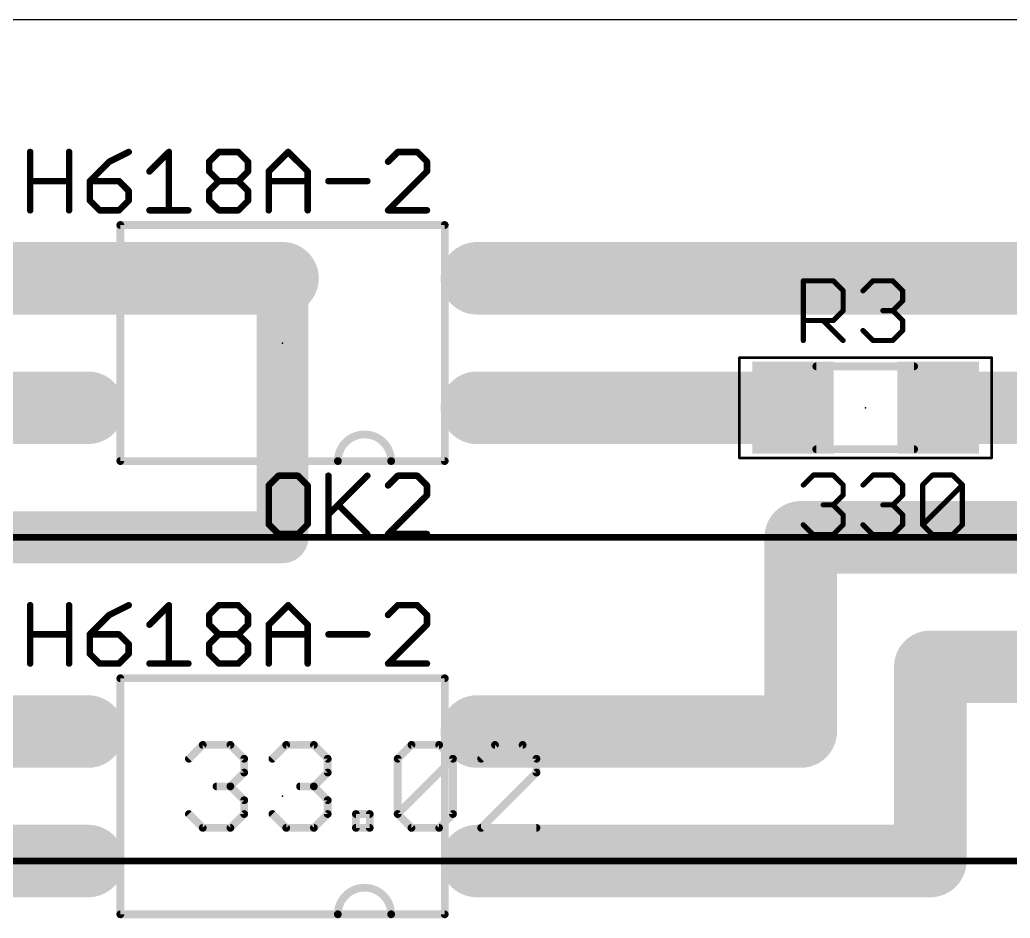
# Model space of a CAD drawing. Extents: x 33.6 to 100.8, y -0.7 to 30.2.
# Drawn here: x 46.92 to 66.34, y 9.04 to 26.66 of the extents above; entities that cross this region are included whole.
import ezdxf

# ---------------------------------------------------------------- set-up
doc = ezdxf.new("R2010")
doc.units = 0
for name, color, linetype in [('1', 14, 'CONTINUOUS'), ('16', 174, 'CONTINUOUS'), ('17', 94, 'CONTINUOUS'), ('20', 178, 'CONTINUOUS'), ('21', 250, 'CONTINUOUS'), ('23', 178, 'CONTINUOUS'), ('25', 250, 'CONTINUOUS'), ('27', 250, 'CONTINUOUS'), ('39', 14, 'CONTINUOUS'), ('51', 250, 'CONTINUOUS')]:
    doc.layers.add(name, color=color, linetype=linetype)

# ---------------------------------------------------------------- blocks, each defined once
blk = doc.blocks.new('RECT')
blk.add_solid([(-0.5, -0.5), (0.5, -0.5), (-0.5, 0.5), (0.5, 0.5)])
blk = doc.blocks.new('ROUNDP')
at = {"const_width": 0.5}
blk.add_lwpolyline([(0, -0.25, 1), (0, 0.25, 1), (0, -0.25)], format="xyb", dxfattribs=at)

msp = doc.modelspace()

# ---------------------------------------------------------------- linework, layer by layer
at = {"layer": '1'}
for points, const_width in [([(48.26, 21.59), (41.91, 21.59)], 1.4224), ([(48.26, 21.59), (52.07, 21.59)], 1.4224), ([(55.88, 21.59), (69.85, 21.59)], 1.4224), ([(52.07, 16.51), (52.07, 21.59)], 1.016), ([(48.26, 19.05), (41.91, 19.05)], 1.4224), ([(55.88, 19.05), (62.078, 19.05)], 1.4224), ([(64.922, 19.05), (72.39, 19.05)], 1.4224), ([(62.23, 12.7), (62.23, 16.51)], 1.4224), ([(62.23, 16.51), (74.93, 16.51)], 1.4224), ([(45.72, 16.51), (52.07, 16.51)], 1.016), ([(64.77, 10.16), (64.77, 13.97)], 1.4224), ([(64.77, 13.97), (74.778, 13.97)], 1.4224), ([(48.26, 12.7), (44.45, 12.7)], 1.4224), ([(55.88, 12.7), (62.23, 12.7)], 1.4224), ([(50.2341, 12.1665), (50.5053, 12.4377)], 0.1524), ([(50.5053, 12.4377), (51.0476, 12.4377)], 0.1524), ([(51.0476, 12.4377), (51.3188, 12.1665)], 0.1524), ([(51.8713, 12.1665), (52.1424, 12.4377)], 0.1524), ([(52.1424, 12.4377), (52.6848, 12.4377)], 0.1524), ([(52.6848, 12.4377), (52.9559, 12.1665)], 0.1524), ([(54.327, 12.1665), (54.5982, 12.4377)], 0.1524), ([(54.5982, 12.4377), (55.1405, 12.4377)], 0.1524), ([(55.1405, 12.4377), (55.4117, 12.1665)], 0.1524), ([(56.2353, 12.4377), (55.9642, 12.1665)], 0.1524), ([(56.7777, 12.4377), (56.2353, 12.4377)], 0.1524), ([(57.0488, 12.1665), (56.7777, 12.4377)], 0.1524), ([(51.3188, 12.1665), (51.3188, 11.8954)], 0.1524), ([(52.9559, 12.1665), (52.9559, 11.8954)], 0.1524), ([(54.327, 11.0819), (54.327, 12.1665)], 0.1524), ([(54.327, 11.0819), (55.4117, 12.1665)], 0.1524), ([(55.4117, 12.1665), (55.4117, 11.0819)], 0.1524), ([(57.0488, 11.8954), (57.0488, 12.1665)], 0.1524), ([(51.3188, 11.8954), (51.0476, 11.6242)], 0.1524), ([(52.9559, 11.8954), (52.6848, 11.6242)], 0.1524), ([(55.9642, 10.8107), (57.0488, 11.8954)], 0.1524), ([(51.0476, 11.6242), (50.7765, 11.6242)], 0.1524), ([(51.0476, 11.6242), (51.3188, 11.353)], 0.1524), ([(52.6848, 11.6242), (52.4136, 11.6242)], 0.1524), ([(52.6848, 11.6242), (52.9559, 11.353)], 0.1524), ([(51.3188, 11.353), (51.3188, 11.0819)], 0.1524), ([(52.9559, 11.353), (52.9559, 11.0819)], 0.1524), ([(50.5053, 10.8107), (50.2341, 11.0819)], 0.1524), ([(51.3188, 11.0819), (51.0476, 10.8107)], 0.1524), ([(52.1424, 10.8107), (51.8713, 11.0819)], 0.1524), ([(52.9559, 11.0819), (52.6848, 10.8107)], 0.1524), ([(53.5084, 10.8107), (53.5084, 11.0819)], 0.1524), ([(53.5084, 11.0819), (53.7796, 11.0819)], 0.1524), ([(53.7796, 11.0819), (53.7796, 10.8107)], 0.1524), ([(54.5982, 10.8107), (54.327, 11.0819)], 0.1524), ([(55.4117, 11.0819), (55.1405, 10.8107)], 0.1524), ([(51.0476, 10.8107), (50.5053, 10.8107)], 0.1524), ([(52.6848, 10.8107), (52.1424, 10.8107)], 0.1524), ([(53.7796, 10.8107), (53.5084, 10.8107)], 0.1524), ([(55.1405, 10.8107), (54.5982, 10.8107)], 0.1524), ([(57.0488, 10.8107), (55.9642, 10.8107)], 0.1524), ([(48.26, 10.16), (41.91, 10.16)], 1.4224), ([(55.88, 10.16), (64.77, 10.16)], 1.4224), ([(36.895, 10.16), (69.785, 10.16)], 0.13)]:
    msp.add_lwpolyline(points, dxfattribs=dict(at, const_width=const_width))
for points, const_width in [([(48.26, 21.9456, 1), (48.26, 21.2344)], 0.7112), ([(48.26, 21.2344, 1), (48.26, 21.9456)], 0.7112), ([(52.07, 21.2344, 1), (52.07, 21.9456)], 0.7112), ([(55.88, 21.9456, 1), (55.88, 21.2344)], 0.7112), ([(52.324, 21.59, 1), (51.816, 21.59)], 0.508), ([(48.26, 18.6944, 1), (48.26, 19.4056)], 0.7112), ([(55.88, 19.4056, 1), (55.88, 18.6944)], 0.7112), ([(62.078, 18.6944, 1), (62.078, 19.4056)], 0.7112), ([(64.922, 19.4056, 1), (64.922, 18.6944)], 0.7112), ([(62.5856, 16.51, 1), (61.8744, 16.51)], 0.7112), ([(62.23, 16.8656, 1), (62.23, 16.1544)], 0.7112), ([(52.07, 16.256, 1), (52.07, 16.764)], 0.508), ([(51.816, 16.51, 1), (52.324, 16.51)], 0.508), ([(65.1256, 13.97, 1), (64.4144, 13.97)], 0.7112), ([(64.77, 14.3256, 1), (64.77, 13.6144)], 0.7112), ([(48.26, 12.3444, 1), (48.26, 13.0556)], 0.7112), ([(55.88, 13.0556, 1), (55.88, 12.3444)], 0.7112), ([(62.23, 12.3444, 1), (62.23, 13.0556)], 0.7112), ([(61.8744, 12.7, 1), (62.5856, 12.7)], 0.7112), ([(50.5053, 12.4758, 1), (50.5053, 12.3996)], 0.0762), ([(50.5322, 12.4107, 1), (50.4783, 12.4646)], 0.0762), ([(51.0746, 12.4646, 1), (51.0207, 12.4107)], 0.0762), ([(51.0476, 12.3996, 1), (51.0476, 12.4758)], 0.0762), ([(52.1424, 12.4758, 1), (52.1424, 12.3996)], 0.0762), ([(52.1694, 12.4107, 1), (52.1155, 12.4646)], 0.0762), ([(52.7117, 12.4646, 1), (52.6578, 12.4107)], 0.0762), ([(52.6848, 12.3996, 1), (52.6848, 12.4758)], 0.0762), ([(54.5982, 12.4758, 1), (54.5982, 12.3996)], 0.0762), ([(54.6251, 12.4107, 1), (54.5712, 12.4646)], 0.0762), ([(55.1675, 12.4646, 1), (55.1136, 12.4107)], 0.0762), ([(55.1405, 12.3996, 1), (55.1405, 12.4758)], 0.0762), ([(56.2353, 12.4758, 1), (56.2353, 12.3996)], 0.0762), ([(56.2623, 12.4107, 1), (56.2084, 12.4646)], 0.0762), ([(56.8046, 12.4646, 1), (56.7507, 12.4107)], 0.0762), ([(56.7777, 12.3996, 1), (56.7777, 12.4758)], 0.0762), ([(51.3569, 12.1665, 1), (51.2807, 12.1665)], 0.0762), ([(52.994, 12.1665, 1), (52.9178, 12.1665)], 0.0762), ([(54.3651, 12.1665, 1), (54.2889, 12.1665)], 0.0762), ([(55.4498, 12.1665, 1), (55.3736, 12.1665)], 0.0762), ([(55.4386, 12.1396, 1), (55.3847, 12.1935)], 0.0762), ([(57.0869, 12.1665, 1), (57.0107, 12.1665)], 0.0762), ([(50.2072, 12.1935, 1), (50.2611, 12.1396)], 0.0762), ([(51.2918, 12.1396, 1), (51.3457, 12.1935)], 0.0762), ([(51.8443, 12.1935, 1), (51.8982, 12.1396)], 0.0762), ([(52.929, 12.1396, 1), (52.9829, 12.1935)], 0.0762), ([(54.3001, 12.1935, 1), (54.354, 12.1396)], 0.0762), ([(55.3847, 12.1396, 1), (55.4386, 12.1935)], 0.0762), ([(55.9372, 12.1935, 1), (55.9911, 12.1396)], 0.0762), ([(57.0219, 12.1396, 1), (57.0758, 12.1935)], 0.0762), ([(51.2807, 11.8954, 1), (51.3569, 11.8954)], 0.0762), ([(51.3457, 11.8684, 1), (51.2918, 11.9223)], 0.0762), ([(52.9178, 11.8954, 1), (52.994, 11.8954)], 0.0762), ([(52.9829, 11.8684, 1), (52.929, 11.9223)], 0.0762), ([(57.0107, 11.8954, 1), (57.0869, 11.8954)], 0.0762), ([(57.0758, 11.8684, 1), (57.0219, 11.9223)], 0.0762), ([(50.7765, 11.6623, 1), (50.7765, 11.5861)], 0.0762), ([(51.0746, 11.6511, 1), (51.0207, 11.5973)], 0.0762), ([(51.0207, 11.6511, 1), (51.0746, 11.5973)], 0.0762), ([(51.0476, 11.5861, 1), (51.0476, 11.6623)], 0.0762), ([(52.4136, 11.6623, 1), (52.4136, 11.5861)], 0.0762), ([(52.7117, 11.6511, 1), (52.6578, 11.5973)], 0.0762), ([(52.6578, 11.6511, 1), (52.7117, 11.5973)], 0.0762), ([(52.6848, 11.5861, 1), (52.6848, 11.6623)], 0.0762), ([(51.3569, 11.353, 1), (51.2807, 11.353)], 0.0762), ([(51.2918, 11.3261, 1), (51.3457, 11.38)], 0.0762), ([(52.994, 11.353, 1), (52.9178, 11.353)], 0.0762), ([(52.929, 11.3261, 1), (52.9829, 11.38)], 0.0762), ([(50.2611, 11.1088, 1), (50.2072, 11.0549)], 0.0762), ([(51.2807, 11.0819, 1), (51.3569, 11.0819)], 0.0762), ([(51.3457, 11.0549, 1), (51.2918, 11.1088)], 0.0762), ([(51.8982, 11.1088, 1), (51.8443, 11.0549)], 0.0762), ([(52.9178, 11.0819, 1), (52.994, 11.0819)], 0.0762), ([(52.9829, 11.0549, 1), (52.929, 11.1088)], 0.0762), ([(53.5465, 11.0819, 1), (53.4703, 11.0819)], 0.0762), ([(53.5084, 11.12, 1), (53.5084, 11.0438)], 0.0762), ([(53.8177, 11.0819, 1), (53.7415, 11.0819)], 0.0762), ([(53.7796, 11.0438, 1), (53.7796, 11.12)], 0.0762), ([(54.354, 11.1088, 1), (54.3001, 11.0549)], 0.0762), ([(54.3001, 11.1088, 1), (54.354, 11.0549)], 0.0762), ([(54.2889, 11.0819, 1), (54.3651, 11.0819)], 0.0762), ([(55.3736, 11.0819, 1), (55.4498, 11.0819)], 0.0762), ([(55.4386, 11.0549, 1), (55.3847, 11.1088)], 0.0762), ([(50.5053, 10.8488, 1), (50.5053, 10.7726)], 0.0762), ([(50.4783, 10.7838, 1), (50.5322, 10.8376)], 0.0762), ([(51.0207, 10.8376, 1), (51.0746, 10.7838)], 0.0762), ([(51.0476, 10.7726, 1), (51.0476, 10.8488)], 0.0762), ([(52.1424, 10.8488, 1), (52.1424, 10.7726)], 0.0762), ([(52.1155, 10.7838, 1), (52.1694, 10.8376)], 0.0762), ([(52.6578, 10.8376, 1), (52.7117, 10.7838)], 0.0762), ([(52.6848, 10.7726, 1), (52.6848, 10.8488)], 0.0762), ([(53.5084, 10.8488, 1), (53.5084, 10.7726)], 0.0762), ([(53.7796, 10.7726, 1), (53.7796, 10.8488)], 0.0762), ([(54.5982, 10.8488, 1), (54.5982, 10.7726)], 0.0762), ([(54.5712, 10.7838, 1), (54.6251, 10.8376)], 0.0762), ([(55.1136, 10.8376, 1), (55.1675, 10.7838)], 0.0762), ([(55.1405, 10.7726, 1), (55.1405, 10.8488)], 0.0762), ([(55.9642, 10.8488, 1), (55.9642, 10.7726)], 0.0762), ([(55.9372, 10.8376, 1), (55.9911, 10.7838)], 0.0762), ([(57.0488, 10.7726, 1), (57.0488, 10.8488)], 0.0762), ([(48.26, 9.8044, 1), (48.26, 10.5156)], 0.7112), ([(53.4703, 10.8107, 1), (53.5465, 10.8107)], 0.0762), ([(53.7415, 10.8107, 1), (53.8177, 10.8107)], 0.0762), ([(55.88, 10.5156, 1), (55.88, 9.8044)], 0.7112), ([(64.77, 9.8044, 1), (64.77, 10.5156)], 0.7112), ([(64.4144, 10.16, 1), (65.1256, 10.16)], 0.7112)]:
    msp.add_lwpolyline(points, format="xyb", dxfattribs=dict(at, const_width=const_width))
at = {"layer": '16', "const_width": 0.13}
for points in [[(36.83, 16.51), (81.96, 16.51)], [(36.83, 10.16), (81.96, 10.16)]]:
    msp.add_lwpolyline(points, dxfattribs=at)
at = {"layer": '20'}
msp.add_line((100, 26.66), (34.29, 26.66), dxfattribs=at)
at = {"layer": '21', "const_width": 0.1524}
for points in [[(48.89, 22.635), (55.25, 22.635)], [(48.89, 18.005), (48.89, 22.635)], [(55.25, 22.635), (55.25, 18.005)], [(53.155, 18.005), (48.89, 18.005)], [(54.2, 18.005), (53.155, 18.005)], [(55.25, 18.005), (54.2, 18.005)], [(48.89, 13.745), (55.25, 13.745)], [(48.89, 9.115), (48.89, 13.745)], [(55.25, 13.745), (55.25, 9.115)], [(53.155, 9.115), (48.89, 9.115)], [(54.2, 9.115), (53.155, 9.115)], [(55.25, 9.115), (54.2, 9.115)]]:
    msp.add_lwpolyline(points, dxfattribs=at)
at = {"layer": '21'}
for points, const_width in [([(48.89, 22.6731, 1), (48.89, 22.5969)], 0.0762), ([(48.9281, 22.635, 1), (48.8519, 22.635)], 0.0762), ([(55.2881, 22.635, 1), (55.2119, 22.635)], 0.0762), ([(55.25, 22.5969, 1), (55.25, 22.6731)], 0.0762), ([(54.2, 18.005, 1), (53.155, 18.005)], 0.1524), ([(48.89, 18.0431, 1), (48.89, 17.9669)], 0.0762), ([(53.155, 18.0431, 1), (53.155, 17.9669)], 0.0762), ([(53.155, 17.9669, 1), (53.155, 18.0431)], 0.0762), ([(54.2, 18.0431, 1), (54.2, 17.9669)], 0.0762), ([(54.2, 17.9669, 1), (54.2, 18.0431)], 0.0762), ([(55.25, 17.9669, 1), (55.25, 18.0431)], 0.0762), ([(48.8519, 18.005, 1), (48.9281, 18.005)], 0.0762), ([(53.1169, 18.005, 1), (53.1931, 18.005)], 0.0762), ([(54.1619, 18.005, 1), (54.2381, 18.005)], 0.0762), ([(55.2119, 18.005, 1), (55.2881, 18.005)], 0.0762), ([(48.89, 13.7831, 1), (48.89, 13.7069)], 0.0762), ([(48.9281, 13.745, 1), (48.8519, 13.745)], 0.0762), ([(55.2881, 13.745, 1), (55.2119, 13.745)], 0.0762), ([(55.25, 13.7069, 1), (55.25, 13.7831)], 0.0762), ([(54.2, 9.115, 1), (53.155, 9.115)], 0.1524), ([(48.89, 9.1531, 1), (48.89, 9.0769)], 0.0762), ([(48.8519, 9.115, 1), (48.9281, 9.115)], 0.0762), ([(53.155, 9.1531, 1), (53.155, 9.0769)], 0.0762), ([(53.1169, 9.115, 1), (53.1931, 9.115)], 0.0762), ([(53.155, 9.0769, 1), (53.155, 9.1531)], 0.0762), ([(54.2, 9.1531, 1), (54.2, 9.0769)], 0.0762), ([(54.1619, 9.115, 1), (54.2381, 9.115)], 0.0762), ([(54.2, 9.0769, 1), (54.2, 9.1531)], 0.0762), ([(55.2119, 9.115, 1), (55.2881, 9.115)], 0.0762), ([(55.25, 9.0769, 1), (55.25, 9.1531)], 0.0762)]:
    msp.add_lwpolyline(points, format="xyb", dxfattribs=dict(at, const_width=const_width))
at = {"layer": '23'}
for p in [(52.07, 20.32), (63.5, 19.05), (52.07, 11.43)]:
    msp.add_point(p, dxfattribs=at)
at = {"layer": '25'}
for points, const_width in [([(62.2808, 20.3708), (62.2808, 21.5402)], 0.1016), ([(62.2808, 21.5402), (62.8655, 21.5402)], 0.1016), ([(62.8655, 21.5402), (63.0604, 21.3453)], 0.1016), ([(63.4502, 21.3453), (63.6451, 21.5402)], 0.1016), ([(63.6451, 21.5402), (64.0349, 21.5402)], 0.1016), ([(64.0349, 21.5402), (64.2298, 21.3453)], 0.1016), ([(63.0604, 21.3453), (63.0604, 20.9555)], 0.1016), ([(64.2298, 21.3453), (64.2298, 21.1504)], 0.1016), ([(64.2298, 21.1504), (64.0349, 20.9555)], 0.1016), ([(63.0604, 20.9555), (62.8655, 20.7606)], 0.1016), ([(64.0349, 20.9555), (63.84, 20.9555)], 0.1016), ([(64.0349, 20.9555), (64.2298, 20.7606)], 0.1016), ([(62.8655, 20.7606), (62.2808, 20.7606)], 0.1016), ([(62.6706, 20.7606), (63.0604, 20.3708)], 0.1016), ([(64.2298, 20.7606), (64.2298, 20.5657)], 0.1016), ([(63.6451, 20.3708), (63.4502, 20.5657)], 0.1016), ([(64.2298, 20.5657), (64.0349, 20.3708)], 0.1016), ([(64.0349, 20.3708), (63.6451, 20.3708)], 0.1016), ([(51.991, 17.7175), (51.8003, 17.5268)], 0.127), ([(52.3723, 17.7175), (51.991, 17.7175)], 0.127), ([(52.563, 17.5268), (52.3723, 17.7175)], 0.127), ([(52.9697, 17.7175), (52.9697, 16.5735)], 0.127), ([(52.9697, 16.9548), (53.7324, 17.7175)], 0.127), ([(54.3298, 17.7175), (54.1391, 17.5268)], 0.127), ([(54.7111, 17.7175), (54.3298, 17.7175)], 0.127), ([(54.9017, 17.5268), (54.7111, 17.7175)], 0.127), ([(51.8003, 17.5268), (51.8003, 16.7642)], 0.127), ([(52.563, 16.7642), (52.563, 17.5268)], 0.127), ([(54.9017, 17.3361), (54.9017, 17.5268)], 0.127), ([(54.1391, 16.5735), (54.9017, 17.3361)], 0.127), ([(53.1604, 17.1455), (53.7324, 16.5735)], 0.127), ([(51.8003, 16.7642), (51.991, 16.5735)], 0.127), ([(52.3723, 16.5735), (52.563, 16.7642)], 0.127), ([(51.991, 16.5735), (52.3723, 16.5735)], 0.127), ([(54.9017, 16.5735), (54.1391, 16.5735)], 0.127)]:
    msp.add_lwpolyline(points, dxfattribs=dict(at, const_width=const_width))
for points, const_width in [([(62.3062, 21.5402, 1), (62.2554, 21.5402)], 0.0508), ([(62.2808, 21.5656, 1), (62.2808, 21.5148)], 0.0508), ([(62.8835, 21.5582, 1), (62.8475, 21.5222)], 0.0508), ([(62.8655, 21.5148, 1), (62.8655, 21.5656)], 0.0508), ([(63.6451, 21.5656, 1), (63.6451, 21.5148)], 0.0508), ([(63.6631, 21.5222, 1), (63.6271, 21.5582)], 0.0508), ([(64.0529, 21.5582, 1), (64.0169, 21.5222)], 0.0508), ([(64.0349, 21.5148, 1), (64.0349, 21.5656)], 0.0508), ([(63.0858, 21.3453, 1), (63.035, 21.3453)], 0.0508), ([(63.0424, 21.3273, 1), (63.0784, 21.3633)], 0.0508), ([(63.4322, 21.3633, 1), (63.4682, 21.3273)], 0.0508), ([(64.2552, 21.3453, 1), (64.2044, 21.3453)], 0.0508), ([(64.2118, 21.3273, 1), (64.2478, 21.3633)], 0.0508), ([(64.2044, 21.1504, 1), (64.2552, 21.1504)], 0.0508), ([(64.2478, 21.1324, 1), (64.2118, 21.1684)], 0.0508), ([(63.035, 20.9555, 1), (63.0858, 20.9555)], 0.0508), ([(63.0784, 20.9375, 1), (63.0424, 20.9735)], 0.0508), ([(63.84, 20.9809, 1), (63.84, 20.9301)], 0.0508), ([(64.0529, 20.9735, 1), (64.0169, 20.9375)], 0.0508), ([(64.0169, 20.9735, 1), (64.0529, 20.9375)], 0.0508), ([(64.0349, 20.9301, 1), (64.0349, 20.9809)], 0.0508), ([(62.2808, 20.786, 1), (62.2808, 20.7352)], 0.0508), ([(62.6886, 20.7786, 1), (62.6526, 20.7426)], 0.0508), ([(62.8475, 20.7786, 1), (62.8835, 20.7426)], 0.0508), ([(62.8655, 20.7352, 1), (62.8655, 20.786)], 0.0508), ([(64.2552, 20.7606, 1), (64.2044, 20.7606)], 0.0508), ([(64.2118, 20.7426, 1), (64.2478, 20.7786)], 0.0508), ([(63.4682, 20.5837, 1), (63.4322, 20.5477)], 0.0508), ([(64.2044, 20.5657, 1), (64.2552, 20.5657)], 0.0508), ([(64.2478, 20.5477, 1), (64.2118, 20.5837)], 0.0508), ([(62.2554, 20.3708, 1), (62.3062, 20.3708)], 0.0508), ([(63.0424, 20.3528, 1), (63.0784, 20.3888)], 0.0508), ([(63.6451, 20.3962, 1), (63.6451, 20.3454)], 0.0508), ([(63.6271, 20.3528, 1), (63.6631, 20.3888)], 0.0508), ([(64.0169, 20.3888, 1), (64.0529, 20.3528)], 0.0508), ([(64.0349, 20.3454, 1), (64.0349, 20.3962)], 0.0508), ([(51.991, 17.7492, 1), (51.991, 17.6857)], 0.0635), ([(52.0134, 17.695, 1), (51.9685, 17.7399)], 0.0635), ([(52.3947, 17.7399, 1), (52.3498, 17.695)], 0.0635), ([(52.3723, 17.6857, 1), (52.3723, 17.7492)], 0.0635), ([(53.0015, 17.7175, 1), (52.938, 17.7175)], 0.0635), ([(53.7548, 17.695, 1), (53.7099, 17.7399)], 0.0635), ([(54.3298, 17.7492, 1), (54.3298, 17.6857)], 0.0635), ([(54.3522, 17.695, 1), (54.3073, 17.7399)], 0.0635), ([(54.7335, 17.7399, 1), (54.6886, 17.695)], 0.0635), ([(54.7111, 17.6857, 1), (54.7111, 17.7492)], 0.0635), ([(51.8321, 17.5268, 1), (51.7686, 17.5268)], 0.0635), ([(51.7779, 17.5493, 1), (51.8228, 17.5044)], 0.0635), ([(52.5947, 17.5268, 1), (52.5312, 17.5268)], 0.0635), ([(52.5405, 17.5044, 1), (52.5854, 17.5493)], 0.0635), ([(54.1166, 17.5493, 1), (54.1615, 17.5044)], 0.0635), ([(54.9335, 17.5268, 1), (54.87, 17.5268)], 0.0635), ([(54.8793, 17.5044, 1), (54.9242, 17.5493)], 0.0635), ([(54.87, 17.3361, 1), (54.9335, 17.3361)], 0.0635), ([(54.9242, 17.3137, 1), (54.8793, 17.3586)], 0.0635), ([(53.1828, 17.1679, 1), (53.1379, 17.123)], 0.0635), ([(52.9472, 16.9773, 1), (52.9922, 16.9324)], 0.0635), ([(51.7686, 16.7642, 1), (51.8321, 16.7642)], 0.0635), ([(51.8228, 16.7866, 1), (51.7779, 16.7417)], 0.0635), ([(52.5312, 16.7642, 1), (52.5947, 16.7642)], 0.0635), ([(52.5854, 16.7417, 1), (52.5405, 16.7866)], 0.0635), ([(51.991, 16.6052, 1), (51.991, 16.5418)], 0.0635), ([(51.9685, 16.551, 1), (52.0134, 16.596)], 0.0635), ([(52.3498, 16.596, 1), (52.3947, 16.551)], 0.0635), ([(52.3723, 16.5418, 1), (52.3723, 16.6052)], 0.0635), ([(52.938, 16.5735, 1), (53.0015, 16.5735)], 0.0635), ([(53.7099, 16.551, 1), (53.7548, 16.596)], 0.0635), ([(54.1166, 16.596, 1), (54.1615, 16.551)], 0.0635), ([(54.1391, 16.6052, 1), (54.1391, 16.5418)], 0.0635), ([(54.9017, 16.5418, 1), (54.9017, 16.6052)], 0.0635)]:
    msp.add_lwpolyline(points, format="xyb", dxfattribs=dict(at, const_width=const_width))
at = {"layer": '27'}
for points, const_width in [([(47.1545, 24.0675, 1), (47.0909, 24.0675)], 0.0635), ([(47.9171, 24.0675, 1), (47.8536, 24.0675)], 0.0635), ([(49.0689, 24.0391, 1), (49.0405, 24.0959)], 0.0635), ([(49.8746, 24.0675, 1), (49.8111, 24.0675)], 0.0635), ([(49.8653, 24.045, 1), (49.8204, 24.0899)], 0.0635), ([(50.8216, 24.0992, 1), (50.8216, 24.0357)], 0.0635), ([(50.844, 24.045, 1), (50.7991, 24.0899)], 0.0635), ([(51.2253, 24.0899, 1), (51.1804, 24.045)], 0.0635), ([(51.2029, 24.0357, 1), (51.2029, 24.0992)], 0.0635), ([(52.2041, 24.0899, 1), (52.1592, 24.045)], 0.0635), ([(52.2041, 24.045, 1), (52.1592, 24.0899)], 0.0635), ([(54.3297, 24.0992, 1), (54.3297, 24.0357)], 0.0635), ([(54.3522, 24.045, 1), (54.3073, 24.0899)], 0.0635), ([(54.7335, 24.0899, 1), (54.6886, 24.045)], 0.0635), ([(54.7111, 24.0357, 1), (54.7111, 24.0992)], 0.0635), ([(48.6592, 23.9052, 1), (48.6876, 23.8484)], 0.0635), ([(48.6959, 23.8544, 1), (48.651, 23.8993)], 0.0635), ([(50.6626, 23.8768, 1), (50.5991, 23.8768)], 0.0635), ([(50.6084, 23.8993, 1), (50.6533, 23.8544)], 0.0635), ([(51.4253, 23.8768, 1), (51.3618, 23.8768)], 0.0635), ([(51.3711, 23.8544, 1), (51.416, 23.8993)], 0.0635), ([(54.1166, 23.8993, 1), (54.1615, 23.8544)], 0.0635), ([(54.9335, 23.8768, 1), (54.87, 23.8768)], 0.0635), ([(54.8793, 23.8544, 1), (54.9242, 23.8993)], 0.0635), ([(49.439, 23.7086, 1), (49.4839, 23.6637)], 0.0635), ([(50.5991, 23.6862, 1), (50.6626, 23.6862)], 0.0635), ([(50.6533, 23.7086, 1), (50.6084, 23.6637)], 0.0635), ([(51.3618, 23.6862, 1), (51.4253, 23.6862)], 0.0635), ([(51.416, 23.6637, 1), (51.3711, 23.7086)], 0.0635), ([(51.832, 23.6862, 1), (51.7685, 23.6862)], 0.0635), ([(51.7778, 23.7086, 1), (51.8227, 23.6637)], 0.0635), ([(52.5947, 23.6862, 1), (52.5312, 23.6862)], 0.0635), ([(52.5405, 23.6637, 1), (52.5854, 23.7086)], 0.0635), ([(54.87, 23.6862, 1), (54.9335, 23.6862)], 0.0635), ([(54.9242, 23.6637, 1), (54.8793, 23.7086)], 0.0635), ([(47.1227, 23.5272, 1), (47.1227, 23.4637)], 0.0635), ([(47.8854, 23.4637, 1), (47.8854, 23.5272)], 0.0635), ([(48.3238, 23.4955, 1), (48.2603, 23.4955)], 0.0635), ([(48.2921, 23.5272, 1), (48.2921, 23.4637)], 0.0635), ([(48.2696, 23.5179, 1), (48.3145, 23.473)], 0.0635), ([(48.8865, 23.5179, 1), (48.8416, 23.473)], 0.0635), ([(48.8641, 23.4637, 1), (48.8641, 23.5272)], 0.0635), ([(50.8216, 23.5272, 1), (50.8216, 23.4637)], 0.0635), ([(50.844, 23.473, 1), (50.7991, 23.5179)], 0.0635), ([(50.7991, 23.473, 1), (50.844, 23.5179)], 0.0635), ([(51.2253, 23.5179, 1), (51.1804, 23.473)], 0.0635), ([(51.1804, 23.5179, 1), (51.2253, 23.473)], 0.0635), ([(51.2029, 23.4637, 1), (51.2029, 23.5272)], 0.0635), ([(51.8003, 23.5272, 1), (51.8003, 23.4637)], 0.0635), ([(52.5629, 23.4637, 1), (52.5629, 23.5272)], 0.0635), ([(52.9697, 23.5272, 1), (52.9697, 23.4637)], 0.0635), ([(53.7323, 23.4637, 1), (53.7323, 23.5272)], 0.0635), ([(49.0865, 23.3048, 1), (49.023, 23.3048)], 0.0635), ([(49.0323, 23.2824, 1), (49.0772, 23.3273)], 0.0635), ([(50.6626, 23.3048, 1), (50.5991, 23.3048)], 0.0635), ([(50.6084, 23.3273, 1), (50.6533, 23.2824)], 0.0635), ([(51.4253, 23.3048, 1), (51.3618, 23.3048)], 0.0635), ([(51.3711, 23.2824, 1), (51.416, 23.3273)], 0.0635), ([(48.2603, 23.1142, 1), (48.3238, 23.1142)], 0.0635), ([(48.3145, 23.1366, 1), (48.2696, 23.0917)], 0.0635), ([(49.023, 23.1142, 1), (49.0865, 23.1142)], 0.0635), ([(49.0772, 23.0917, 1), (49.0323, 23.1366)], 0.0635), ([(50.5991, 23.1142, 1), (50.6626, 23.1142)], 0.0635), ([(50.6533, 23.1366, 1), (50.6084, 23.0917)], 0.0635), ([(51.3618, 23.1142, 1), (51.4253, 23.1142)], 0.0635), ([(51.416, 23.0917, 1), (51.3711, 23.1366)], 0.0635), ([(47.0909, 22.9235, 1), (47.1545, 22.9235)], 0.0635), ([(47.8536, 22.9235, 1), (47.9171, 22.9235)], 0.0635), ([(48.4828, 22.9552, 1), (48.4828, 22.8918)], 0.0635), ([(48.4603, 22.901, 1), (48.5052, 22.946)], 0.0635), ([(48.8416, 22.946, 1), (48.8865, 22.901)], 0.0635), ([(48.8641, 22.8918, 1), (48.8641, 22.9552)], 0.0635), ([(49.4615, 22.9552, 1), (49.4615, 22.8918)], 0.0635), ([(49.8111, 22.9235, 1), (49.8746, 22.9235)], 0.0635), ([(50.2241, 22.8918, 1), (50.2241, 22.9552)], 0.0635), ([(50.8216, 22.9552, 1), (50.8216, 22.8918)], 0.0635), ([(50.7991, 22.901, 1), (50.844, 22.946)], 0.0635), ([(51.1804, 22.946, 1), (51.2253, 22.901)], 0.0635), ([(51.2029, 22.8918, 1), (51.2029, 22.9552)], 0.0635), ([(51.7685, 22.9235, 1), (51.832, 22.9235)], 0.0635), ([(52.5312, 22.9235, 1), (52.5947, 22.9235)], 0.0635), ([(54.1166, 22.946, 1), (54.1615, 22.901)], 0.0635), ([(54.1391, 22.9552, 1), (54.1391, 22.8918)], 0.0635), ([(54.9017, 22.8918, 1), (54.9017, 22.9552)], 0.0635), ([(62.4757, 17.7556, 1), (62.4757, 17.7048)], 0.0508), ([(62.4937, 17.7122, 1), (62.4577, 17.7482)], 0.0508), ([(62.8835, 17.7482, 1), (62.8475, 17.7122)], 0.0508), ([(62.8655, 17.7048, 1), (62.8655, 17.7556)], 0.0508), ([(63.6451, 17.7556, 1), (63.6451, 17.7048)], 0.0508), ([(63.6631, 17.7122, 1), (63.6271, 17.7482)], 0.0508), ([(64.0529, 17.7482, 1), (64.0169, 17.7122)], 0.0508), ([(64.0349, 17.7048, 1), (64.0349, 17.7556)], 0.0508), ([(64.8145, 17.7556, 1), (64.8145, 17.7048)], 0.0508), ([(64.8325, 17.7122, 1), (64.7965, 17.7482)], 0.0508), ([(65.2223, 17.7482, 1), (65.1863, 17.7122)], 0.0508), ([(65.2043, 17.7048, 1), (65.2043, 17.7556)], 0.0508), ([(62.2628, 17.5533, 1), (62.2988, 17.5173)], 0.0508), ([(63.0858, 17.5353, 1), (63.035, 17.5353)], 0.0508), ([(63.0424, 17.5173, 1), (63.0784, 17.5533)], 0.0508), ([(63.4322, 17.5533, 1), (63.4682, 17.5173)], 0.0508), ([(64.2552, 17.5353, 1), (64.2044, 17.5353)], 0.0508), ([(64.2118, 17.5173, 1), (64.2478, 17.5533)], 0.0508), ([(64.6016, 17.5533, 1), (64.6376, 17.5173)], 0.0508), ([(64.645, 17.5353, 1), (64.5942, 17.5353)], 0.0508), ([(65.4246, 17.5353, 1), (65.3738, 17.5353)], 0.0508), ([(65.4172, 17.5173, 1), (65.3812, 17.5533)], 0.0508), ([(65.3812, 17.5173, 1), (65.4172, 17.5533)], 0.0508), ([(63.035, 17.3404, 1), (63.0858, 17.3404)], 0.0508), ([(63.0784, 17.3224, 1), (63.0424, 17.3584)], 0.0508), ([(64.2044, 17.3404, 1), (64.2552, 17.3404)], 0.0508), ([(64.2478, 17.3224, 1), (64.2118, 17.3584)], 0.0508), ([(62.6706, 17.1709, 1), (62.6706, 17.1201)], 0.0508), ([(62.8835, 17.1635, 1), (62.8475, 17.1275)], 0.0508), ([(62.8475, 17.1635, 1), (62.8835, 17.1275)], 0.0508), ([(62.8655, 17.1201, 1), (62.8655, 17.1709)], 0.0508), ([(63.84, 17.1709, 1), (63.84, 17.1201)], 0.0508), ([(64.0529, 17.1635, 1), (64.0169, 17.1275)], 0.0508), ([(64.0169, 17.1635, 1), (64.0529, 17.1275)], 0.0508), ([(64.0349, 17.1201, 1), (64.0349, 17.1709)], 0.0508), ([(63.0858, 16.9506, 1), (63.035, 16.9506)], 0.0508), ([(63.0424, 16.9326, 1), (63.0784, 16.9686)], 0.0508), ([(64.2552, 16.9506, 1), (64.2044, 16.9506)], 0.0508), ([(64.2118, 16.9326, 1), (64.2478, 16.9686)], 0.0508), ([(62.2988, 16.7737, 1), (62.2628, 16.7377)], 0.0508), ([(63.035, 16.7557, 1), (63.0858, 16.7557)], 0.0508), ([(63.0784, 16.7377, 1), (63.0424, 16.7737)], 0.0508), ([(63.4682, 16.7737, 1), (63.4322, 16.7377)], 0.0508), ([(64.2044, 16.7557, 1), (64.2552, 16.7557)], 0.0508), ([(64.2478, 16.7377, 1), (64.2118, 16.7737)], 0.0508), ([(64.6376, 16.7737, 1), (64.6016, 16.7377)], 0.0508), ([(64.6016, 16.7737, 1), (64.6376, 16.7377)], 0.0508), ([(64.5942, 16.7557, 1), (64.645, 16.7557)], 0.0508), ([(65.3738, 16.7557, 1), (65.4246, 16.7557)], 0.0508), ([(65.4172, 16.7377, 1), (65.3812, 16.7737)], 0.0508), ([(62.4757, 16.5862, 1), (62.4757, 16.5354)], 0.0508), ([(62.4577, 16.5428, 1), (62.4937, 16.5788)], 0.0508), ([(62.8475, 16.5788, 1), (62.8835, 16.5428)], 0.0508), ([(62.8655, 16.5354, 1), (62.8655, 16.5862)], 0.0508), ([(63.6451, 16.5862, 1), (63.6451, 16.5354)], 0.0508), ([(63.6271, 16.5428, 1), (63.6631, 16.5788)], 0.0508), ([(64.0169, 16.5788, 1), (64.0529, 16.5428)], 0.0508), ([(64.0349, 16.5354, 1), (64.0349, 16.5862)], 0.0508), ([(64.8145, 16.5862, 1), (64.8145, 16.5354)], 0.0508), ([(64.7965, 16.5428, 1), (64.8325, 16.5788)], 0.0508), ([(65.1863, 16.5788, 1), (65.2223, 16.5428)], 0.0508), ([(65.2043, 16.5354, 1), (65.2043, 16.5862)], 0.0508), ([(47.1545, 15.1775, 1), (47.0909, 15.1775)], 0.0635), ([(47.9171, 15.1775, 1), (47.8536, 15.1775)], 0.0635), ([(49.0689, 15.1491, 1), (49.0405, 15.2059)], 0.0635), ([(49.8746, 15.1775, 1), (49.8111, 15.1775)], 0.0635), ([(49.8653, 15.155, 1), (49.8204, 15.1999)], 0.0635), ([(50.8216, 15.2092, 1), (50.8216, 15.1457)], 0.0635), ([(50.844, 15.155, 1), (50.7991, 15.1999)], 0.0635), ([(51.2253, 15.1999, 1), (51.1804, 15.155)], 0.0635), ([(51.2029, 15.1457, 1), (51.2029, 15.2092)], 0.0635), ([(52.2041, 15.1999, 1), (52.1592, 15.155)], 0.0635), ([(52.2041, 15.155, 1), (52.1592, 15.1999)], 0.0635), ([(54.3297, 15.2092, 1), (54.3297, 15.1457)], 0.0635), ([(54.3522, 15.155, 1), (54.3073, 15.1999)], 0.0635), ([(54.7335, 15.1999, 1), (54.6886, 15.155)], 0.0635), ([(54.7111, 15.1457, 1), (54.7111, 15.2092)], 0.0635), ([(48.6592, 15.0152, 1), (48.6876, 14.9584)], 0.0635), ([(48.6959, 14.9644, 1), (48.651, 15.0093)], 0.0635), ([(50.6626, 14.9868, 1), (50.5991, 14.9868)], 0.0635), ([(50.6084, 15.0093, 1), (50.6533, 14.9644)], 0.0635), ([(51.4253, 14.9868, 1), (51.3618, 14.9868)], 0.0635), ([(51.3711, 14.9644, 1), (51.416, 15.0093)], 0.0635), ([(54.1166, 15.0093, 1), (54.1615, 14.9644)], 0.0635), ([(54.9335, 14.9868, 1), (54.87, 14.9868)], 0.0635), ([(54.8793, 14.9644, 1), (54.9242, 15.0093)], 0.0635), ([(49.439, 14.8186, 1), (49.4839, 14.7737)], 0.0635), ([(50.5991, 14.7962, 1), (50.6626, 14.7962)], 0.0635), ([(50.6533, 14.8186, 1), (50.6084, 14.7737)], 0.0635), ([(51.3618, 14.7962, 1), (51.4253, 14.7962)], 0.0635), ([(51.416, 14.7737, 1), (51.3711, 14.8186)], 0.0635), ([(51.832, 14.7962, 1), (51.7685, 14.7962)], 0.0635), ([(51.7778, 14.8186, 1), (51.8227, 14.7737)], 0.0635), ([(52.5947, 14.7962, 1), (52.5312, 14.7962)], 0.0635), ([(52.5405, 14.7737, 1), (52.5854, 14.8186)], 0.0635), ([(54.87, 14.7962, 1), (54.9335, 14.7962)], 0.0635), ([(54.9242, 14.7737, 1), (54.8793, 14.8186)], 0.0635), ([(47.1227, 14.6372, 1), (47.1227, 14.5737)], 0.0635), ([(47.8854, 14.5737, 1), (47.8854, 14.6372)], 0.0635), ([(48.3238, 14.6055, 1), (48.2603, 14.6055)], 0.0635), ([(48.2921, 14.6372, 1), (48.2921, 14.5737)], 0.0635), ([(48.2696, 14.6279, 1), (48.3145, 14.583)], 0.0635), ([(48.8865, 14.6279, 1), (48.8416, 14.583)], 0.0635), ([(48.8641, 14.5737, 1), (48.8641, 14.6372)], 0.0635), ([(50.8216, 14.6372, 1), (50.8216, 14.5737)], 0.0635), ([(50.844, 14.583, 1), (50.7991, 14.6279)], 0.0635), ([(50.7991, 14.583, 1), (50.844, 14.6279)], 0.0635), ([(51.2253, 14.6279, 1), (51.1804, 14.583)], 0.0635), ([(51.1804, 14.6279, 1), (51.2253, 14.583)], 0.0635), ([(51.2029, 14.5737, 1), (51.2029, 14.6372)], 0.0635), ([(51.8003, 14.6372, 1), (51.8003, 14.5737)], 0.0635), ([(52.5629, 14.5737, 1), (52.5629, 14.6372)], 0.0635), ([(52.9697, 14.6372, 1), (52.9697, 14.5737)], 0.0635), ([(53.7323, 14.5737, 1), (53.7323, 14.6372)], 0.0635), ([(49.0865, 14.4148, 1), (49.023, 14.4148)], 0.0635), ([(49.0323, 14.3924, 1), (49.0772, 14.4373)], 0.0635), ([(50.6626, 14.4148, 1), (50.5991, 14.4148)], 0.0635), ([(50.6084, 14.4373, 1), (50.6533, 14.3924)], 0.0635), ([(51.4253, 14.4148, 1), (51.3618, 14.4148)], 0.0635), ([(51.3711, 14.3924, 1), (51.416, 14.4373)], 0.0635), ([(48.2603, 14.2242, 1), (48.3238, 14.2242)], 0.0635), ([(48.3145, 14.2466, 1), (48.2696, 14.2017)], 0.0635), ([(49.023, 14.2242, 1), (49.0865, 14.2242)], 0.0635), ([(49.0772, 14.2017, 1), (49.0323, 14.2466)], 0.0635), ([(50.5991, 14.2242, 1), (50.6626, 14.2242)], 0.0635), ([(50.6533, 14.2466, 1), (50.6084, 14.2017)], 0.0635), ([(51.3618, 14.2242, 1), (51.4253, 14.2242)], 0.0635), ([(51.416, 14.2017, 1), (51.3711, 14.2466)], 0.0635), ([(47.0909, 14.0335, 1), (47.1545, 14.0335)], 0.0635), ([(47.8536, 14.0335, 1), (47.9171, 14.0335)], 0.0635), ([(48.4828, 14.0653, 1), (48.4828, 14.0017)], 0.0635), ([(48.4603, 14.011, 1), (48.5052, 14.056)], 0.0635), ([(48.8416, 14.056, 1), (48.8865, 14.011)], 0.0635), ([(48.8641, 14.0017, 1), (48.8641, 14.0653)], 0.0635), ([(49.4615, 14.0653, 1), (49.4615, 14.0017)], 0.0635), ([(49.8111, 14.0335, 1), (49.8746, 14.0335)], 0.0635), ([(50.2241, 14.0017, 1), (50.2241, 14.0653)], 0.0635), ([(50.8216, 14.0653, 1), (50.8216, 14.0017)], 0.0635), ([(50.7991, 14.011, 1), (50.844, 14.056)], 0.0635), ([(51.1804, 14.056, 1), (51.2253, 14.011)], 0.0635), ([(51.2029, 14.0017, 1), (51.2029, 14.0653)], 0.0635), ([(51.7685, 14.0335, 1), (51.832, 14.0335)], 0.0635), ([(52.5312, 14.0335, 1), (52.5947, 14.0335)], 0.0635), ([(54.1391, 14.0653, 1), (54.1391, 14.0017)], 0.0635), ([(54.1166, 14.056, 1), (54.1615, 14.011)], 0.0635), ([(54.9017, 14.0017, 1), (54.9017, 14.0653)], 0.0635)]:
    msp.add_lwpolyline(points, format="xyb", dxfattribs=dict(at, const_width=const_width))
for points, const_width in [([(47.1227, 22.9235), (47.1227, 24.0675)], 0.127), ([(47.8854, 24.0675), (47.8854, 22.9235)], 0.127), ([(49.0547, 24.0675), (48.6734, 23.8768)], 0.127), ([(49.4615, 23.6862), (49.8428, 24.0675)], 0.127), ([(49.8428, 24.0675), (49.8428, 22.9235)], 0.127), ([(50.6309, 23.8768), (50.8216, 24.0675)], 0.127), ([(50.8216, 24.0675), (51.2029, 24.0675)], 0.127), ([(51.2029, 24.0675), (51.3935, 23.8768)], 0.127), ([(51.8003, 23.6862), (52.1816, 24.0675)], 0.127), ([(52.1816, 24.0675), (52.5629, 23.6862)], 0.127), ([(54.3297, 24.0675), (54.1391, 23.8768)], 0.127), ([(54.7111, 24.0675), (54.3297, 24.0675)], 0.127), ([(54.9017, 23.8768), (54.7111, 24.0675)], 0.127), ([(48.6734, 23.8768), (48.2921, 23.4955)], 0.127), ([(50.6309, 23.6862), (50.6309, 23.8768)], 0.127), ([(51.3935, 23.8768), (51.3935, 23.6862)], 0.127), ([(54.9017, 23.6862), (54.9017, 23.8768)], 0.127), ([(50.8216, 23.4955), (50.6309, 23.6862)], 0.127), ([(51.3935, 23.6862), (51.2029, 23.4955)], 0.127), ([(51.8003, 22.9235), (51.8003, 23.6862)], 0.127), ([(52.5629, 23.6862), (52.5629, 22.9235)], 0.127), ([(54.1391, 22.9235), (54.9017, 23.6862)], 0.127), ([(47.1227, 23.4955), (47.8854, 23.4955)], 0.127), ([(48.2921, 23.4955), (48.2921, 23.1142)], 0.127), ([(48.8641, 23.4955), (48.2921, 23.4955)], 0.127), ([(49.0547, 23.3048), (48.8641, 23.4955)], 0.127), ([(50.6309, 23.3048), (50.8216, 23.4955)], 0.127), ([(50.8216, 23.4955), (51.2029, 23.4955)], 0.127), ([(51.2029, 23.4955), (51.3935, 23.3048)], 0.127), ([(51.8003, 23.4955), (52.5629, 23.4955)], 0.127), ([(52.9697, 23.4955), (53.7323, 23.4955)], 0.127), ([(49.0547, 23.1142), (49.0547, 23.3048)], 0.127), ([(50.6309, 23.1142), (50.6309, 23.3048)], 0.127), ([(51.3935, 23.3048), (51.3935, 23.1142)], 0.127), ([(48.2921, 23.1142), (48.4828, 22.9235)], 0.127), ([(48.8641, 22.9235), (49.0547, 23.1142)], 0.127), ([(50.8216, 22.9235), (50.6309, 23.1142)], 0.127), ([(51.3935, 23.1142), (51.2029, 22.9235)], 0.127), ([(48.4828, 22.9235), (48.8641, 22.9235)], 0.127), ([(49.4615, 22.9235), (50.2241, 22.9235)], 0.127), ([(51.2029, 22.9235), (50.8216, 22.9235)], 0.127), ([(54.9017, 22.9235), (54.1391, 22.9235)], 0.127), ([(62.2808, 17.5353), (62.4757, 17.7302)], 0.1016), ([(62.4757, 17.7302), (62.8655, 17.7302)], 0.1016), ([(62.8655, 17.7302), (63.0604, 17.5353)], 0.1016), ([(63.4502, 17.5353), (63.6451, 17.7302)], 0.1016), ([(63.6451, 17.7302), (64.0349, 17.7302)], 0.1016), ([(64.0349, 17.7302), (64.2298, 17.5353)], 0.1016), ([(64.6196, 17.5353), (64.8145, 17.7302)], 0.1016), ([(64.8145, 17.7302), (65.2043, 17.7302)], 0.1016), ([(65.2043, 17.7302), (65.3992, 17.5353)], 0.1016), ([(63.0604, 17.5353), (63.0604, 17.3404)], 0.1016), ([(64.2298, 17.5353), (64.2298, 17.3404)], 0.1016), ([(64.6196, 16.7557), (64.6196, 17.5353)], 0.1016), ([(64.6196, 16.7557), (65.3992, 17.5353)], 0.1016), ([(65.3992, 17.5353), (65.3992, 16.7557)], 0.1016), ([(63.0604, 17.3404), (62.8655, 17.1455)], 0.1016), ([(64.2298, 17.3404), (64.0349, 17.1455)], 0.1016), ([(62.8655, 17.1455), (62.6706, 17.1455)], 0.1016), ([(62.8655, 17.1455), (63.0604, 16.9506)], 0.1016), ([(64.0349, 17.1455), (63.84, 17.1455)], 0.1016), ([(64.0349, 17.1455), (64.2298, 16.9506)], 0.1016), ([(63.0604, 16.9506), (63.0604, 16.7557)], 0.1016), ([(64.2298, 16.9506), (64.2298, 16.7557)], 0.1016), ([(62.4757, 16.5608), (62.2808, 16.7557)], 0.1016), ([(63.0604, 16.7557), (62.8655, 16.5608)], 0.1016), ([(63.6451, 16.5608), (63.4502, 16.7557)], 0.1016), ([(64.2298, 16.7557), (64.0349, 16.5608)], 0.1016), ([(64.8145, 16.5608), (64.6196, 16.7557)], 0.1016), ([(65.3992, 16.7557), (65.2043, 16.5608)], 0.1016), ([(62.8655, 16.5608), (62.4757, 16.5608)], 0.1016), ([(64.0349, 16.5608), (63.6451, 16.5608)], 0.1016), ([(65.2043, 16.5608), (64.8145, 16.5608)], 0.1016), ([(47.1227, 14.0335), (47.1227, 15.1775)], 0.127), ([(47.8854, 15.1775), (47.8854, 14.0335)], 0.127), ([(49.0547, 15.1775), (48.6734, 14.9868)], 0.127), ([(49.4615, 14.7962), (49.8428, 15.1775)], 0.127), ([(49.8428, 15.1775), (49.8428, 14.0335)], 0.127), ([(50.6309, 14.9868), (50.8216, 15.1775)], 0.127), ([(50.8216, 15.1775), (51.2029, 15.1775)], 0.127), ([(51.2029, 15.1775), (51.3935, 14.9868)], 0.127), ([(51.8003, 14.7962), (52.1816, 15.1775)], 0.127), ([(52.1816, 15.1775), (52.5629, 14.7962)], 0.127), ([(54.3297, 15.1775), (54.1391, 14.9868)], 0.127), ([(54.7111, 15.1775), (54.3297, 15.1775)], 0.127), ([(54.9017, 14.9868), (54.7111, 15.1775)], 0.127), ([(48.6734, 14.9868), (48.2921, 14.6055)], 0.127), ([(50.6309, 14.7962), (50.6309, 14.9868)], 0.127), ([(51.3935, 14.9868), (51.3935, 14.7962)], 0.127), ([(54.9017, 14.7962), (54.9017, 14.9868)], 0.127), ([(50.8216, 14.6055), (50.6309, 14.7962)], 0.127), ([(51.3935, 14.7962), (51.2029, 14.6055)], 0.127), ([(51.8003, 14.0335), (51.8003, 14.7962)], 0.127), ([(52.5629, 14.7962), (52.5629, 14.0335)], 0.127), ([(54.1391, 14.0335), (54.9017, 14.7962)], 0.127), ([(47.1227, 14.6055), (47.8854, 14.6055)], 0.127), ([(48.2921, 14.6055), (48.2921, 14.2242)], 0.127), ([(48.8641, 14.6055), (48.2921, 14.6055)], 0.127), ([(49.0547, 14.4148), (48.8641, 14.6055)], 0.127), ([(50.6309, 14.4148), (50.8216, 14.6055)], 0.127), ([(50.8216, 14.6055), (51.2029, 14.6055)], 0.127), ([(51.2029, 14.6055), (51.3935, 14.4148)], 0.127), ([(51.8003, 14.6055), (52.5629, 14.6055)], 0.127), ([(52.9697, 14.6055), (53.7323, 14.6055)], 0.127), ([(49.0547, 14.2242), (49.0547, 14.4148)], 0.127), ([(50.6309, 14.2242), (50.6309, 14.4148)], 0.127), ([(51.3935, 14.4148), (51.3935, 14.2242)], 0.127), ([(48.2921, 14.2242), (48.4828, 14.0335)], 0.127), ([(48.8641, 14.0335), (49.0547, 14.2242)], 0.127), ([(50.8216, 14.0335), (50.6309, 14.2242)], 0.127), ([(51.3935, 14.2242), (51.2029, 14.0335)], 0.127), ([(48.4828, 14.0335), (48.8641, 14.0335)], 0.127), ([(49.4615, 14.0335), (50.2241, 14.0335)], 0.127), ([(51.2029, 14.0335), (50.8216, 14.0335)], 0.127), ([(54.9017, 14.0335), (54.1391, 14.0335)], 0.127)]:
    msp.add_lwpolyline(points, dxfattribs=dict(at, const_width=const_width))
at = {"layer": '39', "const_width": 0.0508}
for points in [[(61.027, 20.033), (65.973, 20.033)], [(61.027, 18.067), (61.027, 20.033)], [(65.973, 20.033), (65.973, 18.067)], [(65.973, 18.067), (61.027, 18.067)]]:
    msp.add_lwpolyline(points, dxfattribs=at)
at = {"layer": '39', "const_width": 0.0254}
for points in [[(61.027, 20.0457, 1), (61.027, 20.0203)], [(61.0397, 20.033, 1), (61.0143, 20.033)], [(65.9857, 20.033, 1), (65.9603, 20.033)], [(65.973, 20.0203, 1), (65.973, 20.0457)], [(61.027, 18.0797, 1), (61.027, 18.0543)], [(61.0143, 18.067, 1), (61.0397, 18.067)], [(65.9603, 18.067, 1), (65.9857, 18.067)], [(65.973, 18.0543, 1), (65.973, 18.0797)]]:
    msp.add_lwpolyline(points, format="xyb", dxfattribs=at)
at = {"layer": '51', "const_width": 0.1524}
for points in [[(64.4525, 19.8628), (62.5348, 19.8628)], [(64.4525, 18.2372), (62.5348, 18.2372)]]:
    msp.add_lwpolyline(points, dxfattribs=at)
at = {"layer": '51', "const_width": 0.0762}
for points in [[(62.5348, 19.9009, 1), (62.5348, 19.8247)], [(64.4525, 19.8247, 1), (64.4525, 19.9009)], [(62.5348, 18.2753, 1), (62.5348, 18.1991)], [(64.4525, 18.1991, 1), (64.4525, 18.2753)]]:
    msp.add_lwpolyline(points, format="xyb", dxfattribs=at)

# ---------------------------------------------------------------- block references
at = {"layer": '1', "xscale": 1.6, "yscale": 1.803}
for p in [(62.078, 19.05), (64.922, 19.05)]:
    msp.add_blockref('RECT', p, dxfattribs=at)
at = {"layer": '17', "xscale": 1.308, "yscale": 1.308, "rotation": 90}
for p in [(48.26, 21.59), (48.26, 21.59), (55.88, 21.59), (55.88, 21.59), (48.26, 19.05), (48.26, 19.05), (55.88, 19.05), (55.88, 19.05), (48.26, 12.7), (48.26, 12.7), (55.88, 12.7), (55.88, 12.7), (48.26, 10.16), (48.26, 10.16), (55.88, 10.16), (55.88, 10.16)]:
    msp.add_blockref('ROUNDP', p, dxfattribs=at)
at = {"layer": '51', "xscale": 0.762, "yscale": 0.725}
for p, rotation in [((48.5075, 21.59), 270), ((55.6325, 21.59), 90), ((48.5075, 19.05), 270), ((55.6325, 19.05), 90), ((48.5075, 12.7), 270), ((55.6325, 12.7), 90), ((48.5075, 10.16), 270), ((55.6325, 10.16), 90)]:
    msp.add_blockref('RECT', p, dxfattribs=dict(at, rotation=rotation))
at = {"layer": '51', "xscale": 0.7366, "yscale": 1.7526}
for p in [(62.1792, 19.05), (64.8208, 19.05)]:
    msp.add_blockref('RECT', p, dxfattribs=at)

doc.saveas('drawing.dxf')
